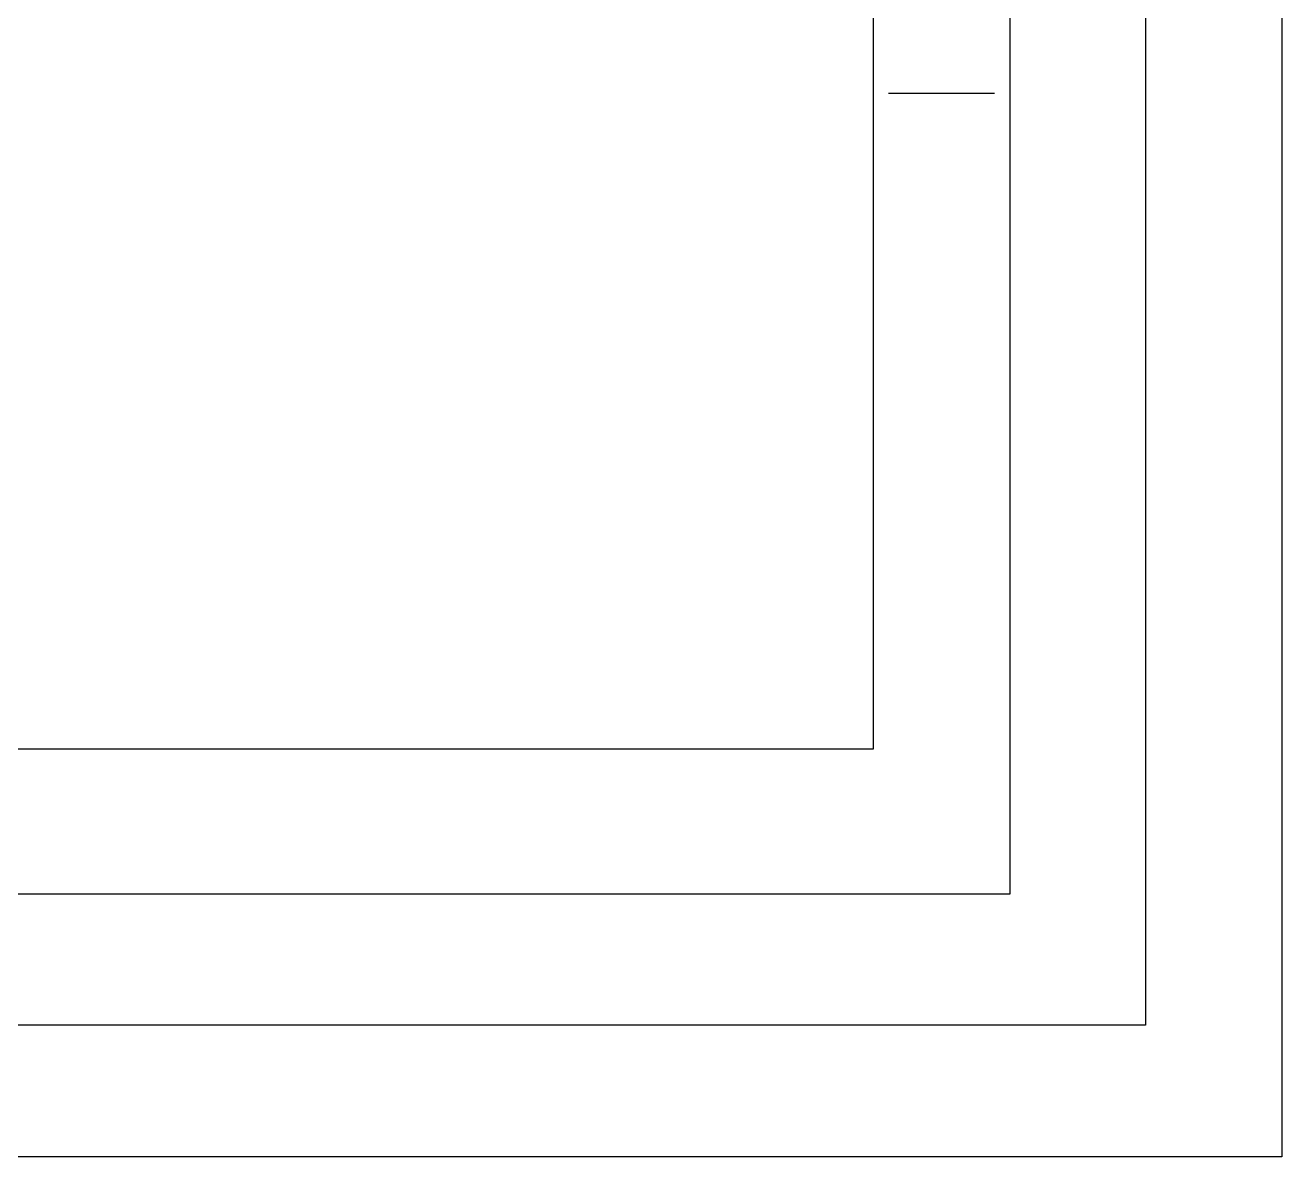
# Model space of a CAD drawing. Header units: millimetres. Extents: x 0 to 33.1, y 1.5 to 45.3.
# Drawn here: x 19.662 to 21.871, y 7.063 to 9.052 of the extents above; entities that cross this region are included whole.
import ezdxf

# ---------------------------------------------------------------- set-up
doc = ezdxf.new("R2010")
doc.units = ezdxf.units.MM
doc.header["$MEASUREMENT"] = 0
doc.layers.get('0').update_dxf_attribs({"linetype": 'CONTINUOUS'})

msp = doc.modelspace()

# ---------------------------------------------------------------- linework, layer by layer
at = {"color": 5, "linetype": 'Continuous'}
for p, q in [((21.1528, 10.3211), (21.1528, 7.80447)), ((21.1528, 7.77946), (16.8328, 7.77946))]:
    msp.add_line(p, q, dxfattribs=at)
at = {"color": 104, "linetype": 'Continuous'}
for p, q in [((21.3928, 10.3211), (21.3928, 7.54943)), ((21.3928, 7.52447), (16.8328, 7.52447))]:
    msp.add_line(p, q, dxfattribs=at)
at = {"color": 3, "linetype": 'Continuous'}
for p, q in [((21.6311, 10.3211), (21.6311, 7.29443)), ((21.6311, 7.29443), (16.8328, 7.29443))]:
    msp.add_line(p, q, dxfattribs=at)
at = {"color": 52, "linetype": 'Continuous'}
for p, q in [((21.8711, 10.3211), (21.8711, 7.06278)), ((21.8711, 7.06278), (16.8328, 7.06278))]:
    msp.add_line(p, q, dxfattribs=at)
at = {"color": 7, "linetype": 'Continuous'}
for p, q in [((21.1794, 8.93278), (21.3661, 8.93278)), ((21.1528, 7.80447), (21.1528, 7.77946)), ((21.3928, 7.54943), (21.3928, 7.52447))]:
    msp.add_line(p, q, dxfattribs=at)

doc.saveas('drawing.dxf')
